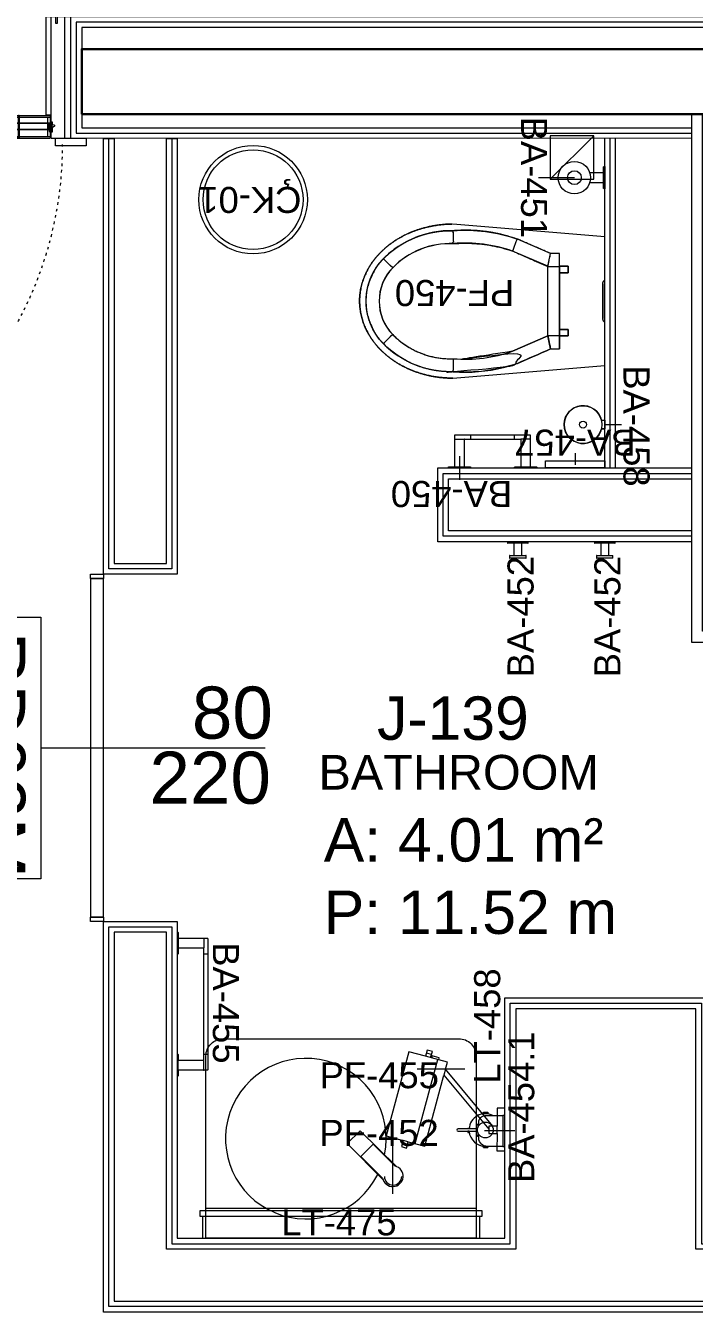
# Model space of a CAD drawing. Header units: centimetres. Extents: x 118932 to 154602, y -32682 to -23521.
# Drawn here: x 140636.8 to 140790.8, y -26528.4 to -26232.6 of the extents above; entities that cross this region are included whole.
import ezdxf

# ---------------------------------------------------------------- set-up
doc = ezdxf.new("R2010")
doc.units = ezdxf.units.CM
doc.header["$LTSCALE"] = 50
doc.header["$MEASUREMENT"] = 0
doc.linetypes.add('ACAD_ISO03W100', pattern=[30, 12, -18])
for name, color, linetype, lineweight, true_color in [('GEN_00_BL_Yazı', 7, 'Continuous', 0, 0x4f5250), ('GEN_00_BL_Ölçü Dış', 7, 'Continuous', 5, 0x766a5e), ('GEN_02_TF_Islak Hacim', 7, 'Continuous', 5, 0x007cb0), ('GEN_02_TF_Kapı', 7, 'Continuous', 9, 0x4a3526), ('GEN_02_TF_Mobilya', 7, 'Continuous', 5, 0x745e3d), ('GEN_05_ML_Ahşap', 7, 'Continuous', 9, 0x745e3d), ('GEN_05_ML_Alçıpan-RefEdit0', 7, 'Continuous', 18, 0x008b29), ('GEN_05_ML_Alçıpan_giydirme', 7, 'Continuous', 18, 0x7ebab5), ('GEN_06_GR_Cam', 7, 'Continuous', 9, 0x6093ac), ('GEN_06_GR_İnce', 7, 'Continuous', 13, 0xb0b0a9), ('KALACAK DUVARLAR', 7, 'Continuous', 30, 0x005387)]:
    doc.layers.add(name, color=color, linetype=linetype, lineweight=lineweight, true_color=true_color)
doc.styles.add('ARIAL', font='arial.ttf')
doc.styles.add('arial_1_18', font='arial.ttf', dxfattribs={"height": 0.2})
doc.styles.add('Arial_6', font='arial.ttf', dxfattribs={"height": 59.5325})

# ---------------------------------------------------------------- blocks, each defined once
blk = doc.blocks.new('KALACAK DUVALAR LEVEL 0 D BLOK')
at = {"layer": 'KALACAK DUVARLAR', "elevation": 0}
blk.add_lwpolyline([(483.05, 975.34), (483.05, 990.34), (755, 990.34), (755, 975.34)], close=True, dxfattribs=at)
blk = doc.blocks.new('Escobillero-pared_Tres-Max-tres_13463624 - BA-458 TOILET BRUSH HOLDER-14820998-TYPE J')
at = {"layer": 'GEN_00_BL_Yazı'}
blk.add_line((0, 50), (0, 88.6), dxfattribs=at)
at = {"layer": 'GEN_02_TF_Islak Hacim'}
for p, q in [((-10, 42.3), (-10, 50)), ((-10, 50), (10, 50)), ((10, 50), (-10, 50)), ((-10, 42.3), (-10, 50)), ((10, 50), (10, 42.3)), ((10, 42.3), (10, 50))]:
    blk.add_line(p, q, dxfattribs=at)
for radius in [43.5, 8]:
    blk.add_circle((0, 0), radius, dxfattribs=at)
blk.add_arc((0, 0), 43.5, 103.2903, 76.7097, dxfattribs=at)
at = {"layer": 'GEN_00_BL_Yazı', "insert": (143, 153.2), "char_height": 60, "width": 265.421, "attachment_point": 3, "style": 'Arial_6'}
blk.add_mtext('BA-458', dxfattribs=at)
blk = doc.blocks.new('sanitary bag dispenser - BA-457 BAG DISPENSER-14823600-TYPE J')
at = {"layer": 'GEN_00_BL_Yazı'}
blk.add_line((145, -37.4), (145, -10.5), dxfattribs=at)
at = {"layer": 'GEN_02_TF_Islak Hacim'}
blk.add_lwpolyline([(213, -3), (213, -19.4), (77, -19.4), (77, -3)], close=True, dxfattribs=at)
at = {"layer": 'GEN_00_BL_Yazı', "insert": (5.9, -31.4), "char_height": 60, "width": 265.421, "attachment_point": 1, "style": 'Arial_6'}
blk.add_mtext('BA-457', dxfattribs=at)
blk = doc.blocks.new('Toilet_wall_hung_6505 - PF-450 TOILET-12873441-TYPE GxL')
at = {"layer": 'GEN_02_TF_Islak Hacim'}
for p, q in [((-91.8, 508.9), (-95.2, 512.3)), ((91.4, 508.9), (94.8, 512.3)), ((-177.5, 355), (-148, 5.5)), ((-177.5, 355), (-148, 5.5)), ((148, 5.5), (177.5, 355)), ((148, 5.5), (177.5, 355)), ((-80.2, 136.2), (-115.5, 217.5)), ((-115.5, 217.5), (-80.2, 136.2)), ((-80.2, 136.2), (-115.5, 217.5)), ((79.8, 136.2), (115.2, 217.5)), ((109.8, 130), (143.1, 206.7)), ((109.8, 130), (143.1, 206.7)), ((-110.2, 130), (-110.2, 110)), ((-110.2, 130), (-110.2, 110)), ((-80.2, 136.2), (79.8, 136.2)), ((-80.2, 110), (-80.2, 136.2)), ((109.8, 110), (109.8, 130)), ((109.8, 110), (109.8, 130)), ((-110.2, 110), (109.8, 110)), ((-80.2, 110), (-110.2, 110)), ((-65.2, 90), (-80.2, 90)), ((80.2, 90), (65.2, 90)), ((-148, 5.5), (148, 5.5))]:
    blk.add_line(p, q, dxfattribs=at)
at = {"layer": 'GEN_02_TF_Islak Hacim', "flags": 128}
blk.add_lwpolyline([(-143.5, 206.7, -0.102893), (-162.7, 355, -0.208147), (-98, 515.2, -0.407287), (97.6, 515.2, -0.208147), (162.3, 355, -0.102893), (143.1, 206.7), (147.7, 220.6), (151.6, 234.8), (155, 249.1), (157.9, 263.5), (160.1, 278), (161.8, 292.6), (162.9, 307.2), (163.3, 321.9), (163.3, 336.6), (162.6, 351.3), (162.3, 355, 0.103003), (146.6, 441.8)], format="xyb", dxfattribs=at)
at = {"layer": 'GEN_02_TF_Islak Hacim'}
for points in [[(76.6, 493.8, 0.195174), (0, 525, 0.196091), (-77, 493.7, 0.210216), (-132.7, 354.3)], [(-95.2, 512.3), (-98, 515.2, 0.051366), (-126.3, 481)], [(80.2, 136.2), (115.5, 217.5, 0.103229), (132.7, 354.3, 0.210216), (77, 493.7, 0.198067), (0, 525, 0.198067), (-77, 493.7), (-82.4, 499.3), (-91.8, 508.9)], [(132.3, 354.3, 0.210348), (76.6, 493.8), (82, 499.3), (91.4, 508.9)], [(125.9, 481, 0.051366), (97.6, 515.2), (94.8, 512.3)]]:
    blk.add_lwpolyline(points, format="xyb", dxfattribs=at)
at = {"layer": 'GEN_02_TF_Islak Hacim', "flags": 128}
blk.add_lwpolyline([(-162.7, 355), (-163.5, 340.3), (-163.8, 325.6), (-163.4, 311), (-162.5, 296.3), (-161, 281.7), (-158.9, 267.1), (-156.2, 252.7), (-152.9, 238.4), (-149.1, 224.2), (-144.7, 210.2), (-143.5, 206.7), (-110.2, 130), (-110.2, 110)], dxfattribs=at)
at = {"layer": 'GEN_02_TF_Islak Hacim'}
for points in [[(-65.2, 110), (-65.2, 90), (-80.2, 90), (-80.2, 110), (-80.2, 90), (-65.2, 90)], [(80.2, 110), (80.2, 90), (65.2, 90), (65.2, 110), (65.2, 90), (80.2, 90)]]:
    blk.add_lwpolyline(points, close=True, dxfattribs=at)
for centre, radius, start, end in [((-0.2, 415), 140, 104.7131, 119.5056), ((-0.2, 415), 140, 60.4414, 75.181), ((-0.2, 415), 110, 45.7018, 134.2982), ((53.7, 360.8), 186.5, 134.5053, 181.9918), ((-54.1, 360.8), 186.5, 358.0082, 45.4947), ((203.5, 326.9), 337.3, 175.3479, 198.9228), ((-203.9, 326.9), 337.3, 341.0772, 4.6521)]:
    blk.add_arc(centre, radius, start, end, dxfattribs=at)
for points, weights, knots in [([(-177.5, 355), (-177.5, 433.7), (-145, 501.8), (-88.7, 541.2), (-32.5, 580.5), (32.5, 580.5), (88.8, 541.2), (145, 501.8), (177.5, 433.7), (177.5, 355), (177.5, 371.1), (174.5, 403.2), (161.3, 449.1), (139.9, 490.2), (111.6, 524.5), (77.7, 550.3), (39.8, 566.4), (13.3, 570), (0, 570), (-13.3, 570), (-39.8, 566.4), (-77.7, 550.3), (-111.6, 524.5), (-139.9, 490.2), (-161.3, 449.1), (-174.5, 403.2), (-177.5, 371.1), (-177.5, 355)], [1, 0.910683602523, 0.910683602523, 1, 0.910683602523, 0.910683602523, 1, 0.910683602523, 0.910683602523, 1, 1, 1, 1, 1, 1, 1, 1, 1, 1, 1, 1, 1, 1, 1, 1, 1, 1, 1], [0, 0, 0, 0, 1.047198, 1.047198, 1.047198, 2.094395, 2.094395, 2.094395, 3.141593, 3.141593, 3.141593, 3.28445, 3.427307, 3.570164, 3.713021, 3.855878, 3.998736, 4.141593, 4.141593, 4.141593, 4.28445, 4.427307, 4.570164, 4.713021, 4.855878, 4.998736, 5.141593, 5.141593, 5.141593, 5.141593]), ([(-115.5, 217.5), (-130.6, 261.6), (-136.4, 307.8), (-132.7, 354.3), (-136.4, 307.8), (-130.6, 261.6), (-115.5, 217.5), (-117.6, 216.7), (-121.8, 215.1), (-129.8, 212), (-137.3, 209.1), (-142.5, 207.1), (-143.5, 206.7), (-143.5, 206.7), (-160.1, 254.4), (-166.6, 304.6), (-162.7, 355), (-162.7, 356.5), (-162.7, 358), (-162.8, 359.6), (-162.7, 362.5), (-162.7, 365.3), (-162.6, 368.2), (-162.5, 371.1), (-162.3, 374), (-162.2, 376.9), (-161.9, 379.7), (-161.6, 382.6), (-161.4, 385.5), (-161, 388.4), (-160.6, 391.2), (-160.2, 394.1), (-159.7, 396.9), (-159.2, 399.8), (-158.7, 402.6), (-158.1, 405.4), (-157.5, 408.2), (-156.8, 411.1), (-156.1, 413.8), (-155.4, 416.6), (-154.7, 419.4), (-153.8, 422.2), (-153, 425), (-152.2, 427.7), (-151.2, 430.4), (-150.3, 433.2), (-149.3, 435.9), (-148.3, 438.6), (-147.2, 441.3), (-146.1, 444), (-145, 446.6), (-143.8, 449.2), (-142.7, 451.9), (-141.4, 454.5), (-140.1, 457.1), (-138.9, 459.7), (-137.5, 462.2), (-136.1, 464.7), (-134.7, 467.3), (-133.3, 469.8), (-131.8, 472.2), (-130.3, 474.7), (-128.8, 477.1), (-127.2, 479.6), (-125.6, 482), (-124, 484.4), (-122.3, 486.7), (-120.6, 489.1), (-118.9, 491.4), (-117.1, 493.6), (-115.4, 495.9), (-113.5, 498.2), (-111.7, 500.4), (-109.8, 502.6), (-107.9, 504.7), (-106, 506.9), (-104, 509), (-102, 511.1), (-100, 513.1), (-98, 515.2), (-97.5, 515.7), (-97, 516.1), (-96.5, 516.6), (-95.1, 517.9), (-93.7, 519.1), (-92.4, 520.4), (-90.9, 521.6), (-89.5, 522.8), (-88.1, 524), (-86.6, 525.1), (-85.1, 526.3), (-83.6, 527.4), (-82.1, 528.5), (-80.6, 529.6), (-79.1, 530.7), (-77.5, 531.7), (-76, 532.7), (-74.4, 533.7), (-72.8, 534.7), (-71.2, 535.6), (-69.6, 536.6), (-67.9, 537.5), (-66.3, 538.4), (-64.7, 539.3), (-63, 540.1), (-61.3, 540.9), (-59.6, 541.7), (-57.9, 542.5), (-56.2, 543.3), (-54.5, 544), (-52.8, 544.7), (-51.1, 545.4), (-49.3, 546.1), (-47.6, 546.7), (-45.8, 547.3), (-44, 548), (-42.3, 548.5), (-40.5, 549.1), (-38.7, 549.6), (-36.9, 550.1), (-35.1, 550.6), (-33.3, 551), (-31.5, 551.4), (-29.6, 551.8), (-27.8, 552.2), (-26, 552.6), (-24.1, 552.9), (-22.3, 553.2), (-20.5, 553.5), (-18.6, 553.8), (-16.8, 554), (-14.9, 554.2), (-13, 554.4), (-11.2, 554.6), (-9.3, 554.7), (-7.5, 554.8), (-5.6, 554.9), (-3.7, 554.9), (-1.9, 555), (0, 555), (0.5, 555), (1.1, 555), (1.6, 555), (3.5, 554.9), (5.4, 554.9), (7.2, 554.8), (9.1, 554.7), (11, 554.5), (12.8, 554.4), (14.7, 554.2), (16.5, 554), (18.4, 553.8), (20.2, 553.5), (22.1, 553.2), (23.9, 552.9), (25.8, 552.5), (27.6, 552.2), (29.4, 551.8), (31.2, 551.4), (33.1, 551), (34.9, 550.5), (36.7, 550), (38.5, 549.5), (40.3, 549), (42, 548.5), (43.8, 547.9), (45.6, 547.3), (47.3, 546.7), (49.1, 546), (50.8, 545.4), (52.6, 544.7), (54.3, 543.9), (56, 543.2), (57.7, 542.4), (59.4, 541.7), (61.1, 540.9), (62.8, 540), (64.4, 539.2), (66.1, 538.3), (67.7, 537.4), (69.3, 536.5), (71, 535.6), (72.5, 534.6), (74.1, 533.6), (75.7, 532.6), (77.3, 531.6), (78.8, 530.5), (80.4, 529.5), (81.9, 528.4), (83.4, 527.3), (84.9, 526.2), (86.3, 525), (87.8, 523.9), (89.3, 522.7), (90.7, 521.5), (92.1, 520.3), (93.5, 519), (94.9, 517.8), (96.2, 516.5), (97.6, 515.2), (98.7, 514.1), (99.7, 513), (100.8, 512), (102.8, 509.9), (104.8, 507.8), (106.7, 505.6), (108.6, 503.5), (110.5, 501.3), (112.4, 499.1), (114.2, 496.8), (116, 494.6), (117.8, 492.3), (119.5, 490), (121.2, 487.7), (122.9, 485.4), (124.5, 483), (126.1, 480.6), (127.8, 478.2), (129.3, 475.7), (130.8, 473.3), (132.3, 470.8), (133.7, 468.3), (135.1, 465.8), (136.6, 463.3), (137.9, 460.7), (139.2, 458.1), (140.5, 455.6), (141.7, 452.9), (142.9, 450.3), (144.1, 447.7), (145.3, 445), (146.4, 442.4), (147.5, 439.7), (148.5, 437), (149.5, 434.3), (150.5, 431.6), (151.4, 428.8), (152.2, 426.1), (153.1, 423.4), (153.9, 420.6), (154.7, 417.8), (155.5, 415), (156.1, 412.2), (156.8, 409.4), (157.5, 406.6), (158, 403.8), (158.6, 400.9), (159.1, 398.1), (159.6, 395.2), (160, 392.4), (160.5, 389.5), (160.8, 386.7), (161.1, 383.8), (161.4, 380.9), (161.7, 378.1), (161.9, 375.2), (162.1, 372.3), (162.2, 369.4), (162.3, 366.5), (162.4, 363.7), (162.3, 360.8), (162.3, 357.9), (162.3, 355)], [1, 0.985941487209, 0.985941487209, 1, 0.985941483871, 0.985941483871, 1, 1, 1, 1, 1, 1, 1, 1, 0.986032014241, 0.986032014241, 1, 1, 1, 1, 1, 1, 1, 1, 1, 1, 1, 1, 1, 1, 1, 1, 1, 1, 1, 1, 1, 1, 1, 1, 1, 1, 1, 1, 1, 1, 1, 1, 1, 1, 1, 1, 1, 1, 1, 1, 1, 1, 1, 1, 1, 1, 1, 1, 1, 1, 1, 1, 1, 1, 1, 1, 1, 1, 1, 1, 1, 1, 1, 1, 1, 1, 1, 1, 1, 1, 1, 1, 1, 1, 1, 1, 1, 1, 1, 1, 1, 1, 1, 1, 1, 1, 1, 1, 1, 1, 1, 1, 1, 1, 1, 1, 1, 1, 1, 1, 1, 1, 1, 1, 1, 1, 1, 1, 1, 1, 1, 1, 1, 1, 1, 1, 1, 1, 1, 1, 1, 1, 1, 1, 1, 1, 1, 1, 1, 1, 1, 1, 1, 1, 1, 1, 1, 1, 1, 1, 1, 1, 1, 1, 1, 1, 1, 1, 1, 1, 1, 1, 1, 1, 1, 1, 1, 1, 1, 1, 1, 1, 1, 1, 1, 1, 1, 1, 1, 1, 1, 1, 1, 1, 1, 1, 1, 1, 1, 1, 1, 1, 1, 1, 1, 1, 1, 1, 1, 1, 1, 1, 1, 1, 1, 1, 1, 1, 1, 1, 1, 1, 1, 1, 1, 1, 1, 1, 1, 1, 1, 1, 1, 1, 1, 1, 1, 1, 1, 1, 1, 1, 1, 1, 1, 1, 1, 1, 1, 1, 1, 1, 1, 1, 1, 1, 1, 1, 1, 1, 1, 1, 1, 1, 1, 1, 1], [0, 0, 0, 0, 0.411459, 0.411459, 0.411459, 0.822918, 0.822918, 0.822918, 0.965775, 1.108632, 1.394346, 1.608632, 1.822918, 1.822918, 1.822918, 2.233045, 2.233045, 2.233045, 3.233045, 3.233045, 3.233045, 4.233045, 4.233045, 4.233045, 5.233045, 5.233045, 5.233045, 6.233045, 6.233045, 6.233045, 7.233045, 7.233045, 7.233045, 8.233045, 8.233045, 8.233045, 9.233045, 9.233045, 9.233045, 10.233045, 10.233045, 10.233045, 11.233045, 11.233045, 11.233045, 12.233045, 12.233045, 12.233045, 13.233045, 13.233045, 13.233045, 14.233045, 14.233045, 14.233045, 15.233045, 15.233045, 15.233045, 16.233045, 16.233045, 16.233045, 17.233045, 17.233045, 17.233045, 18.233045, 18.233045, 18.233045, 19.233045, 19.233045, 19.233045, 20.233045, 20.233045, 20.233045, 21.233045, 21.233045, 21.233045, 22.233045, 22.233045, 22.233045, 23.233045, 23.233045, 23.233045, 24.233045, 24.233045, 24.233045, 25.233045, 25.233045, 25.233045, 26.233045, 26.233045, 26.233045, 27.233045, 27.233045, 27.233045, 28.233045, 28.233045, 28.233045, 29.233045, 29.233045, 29.233045, 30.233045, 30.233045, 30.233045, 31.233045, 31.233045, 31.233045, 32.233045, 32.233045, 32.233045, 33.233045, 33.233045, 33.233045, 34.233045, 34.233045, 34.233045, 35.233045, 35.233045, 35.233045, 36.233045, 36.233045, 36.233045, 37.233045, 37.233045, 37.233045, 38.233045, 38.233045, 38.233045, 39.233045, 39.233045, 39.233045, 40.233045, 40.233045, 40.233045, 41.233045, 41.233045, 41.233045, 42.233045, 42.233045, 42.233045, 43.233045, 43.233045, 43.233045, 44.233045, 44.233045, 44.233045, 45.233045, 45.233045, 45.233045, 46.233045, 46.233045, 46.233045, 47.233045, 47.233045, 47.233045, 48.233045, 48.233045, 48.233045, 49.233045, 49.233045, 49.233045, 50.233045, 50.233045, 50.233045, 51.233045, 51.233045, 51.233045, 52.233045, 52.233045, 52.233045, 53.233045, 53.233045, 53.233045, 54.233045, 54.233045, 54.233045, 55.233045, 55.233045, 55.233045, 56.233045, 56.233045, 56.233045, 57.233045, 57.233045, 57.233045, 58.233045, 58.233045, 58.233045, 59.233045, 59.233045, 59.233045, 60.233045, 60.233045, 60.233045, 61.233045, 61.233045, 61.233045, 62.233045, 62.233045, 62.233045, 63.233045, 63.233045, 63.233045, 64.233045, 64.233045, 64.233045, 65.233045, 65.233045, 65.233045, 66.233045, 66.233045, 66.233045, 67.233045, 67.233045, 67.233045, 68.233045, 68.233045, 68.233045, 69.233045, 69.233045, 69.233045, 70.233045, 70.233045, 70.233045, 71.233045, 71.233045, 71.233045, 72.233045, 72.233045, 72.233045, 73.233045, 73.233045, 73.233045, 74.233045, 74.233045, 74.233045, 75.233045, 75.233045, 75.233045, 76.233045, 76.233045, 76.233045, 77.233045, 77.233045, 77.233045, 78.233045, 78.233045, 78.233045, 79.233045, 79.233045, 79.233045, 80.233045, 80.233045, 80.233045, 81.233045, 81.233045, 81.233045, 82.233045, 82.233045, 82.233045, 83.233045, 83.233045, 83.233045, 84.233045, 84.233045, 84.233045, 84.233045]), ([(-77, 493.8), (-114.8, 456.6), (-134.5, 407.3), (-132.7, 354.3), (-136, 354.4), (-142.7, 354.5), (-152.7, 354.8), (-160.6, 354.9), (-162.7, 355), (-162.7, 355), (-163.1, 369.8), (-162, 384.6), (-159.3, 399.2)], [1, 0.943504881062, 0.943504881062, 1, 1, 1, 1, 1, 1, 1, 0.996491355806, 0.996491355806, 1], [0, 0, 0, 0, 0.8293, 0.8293, 0.8293, 1.043586, 1.257872, 1.543586, 1.8293, 1.8293, 1.8293, 2.034582, 2.034582, 2.034582, 2.034582]), ([(162.3, 355), (166.2, 304.6), (159.7, 254.4), (143.1, 206.7), (132, 181.1), (120.9, 155.6), (109.8, 130), (109.8, 123.3), (109.8, 116.7), (109.8, 110), (99.8, 110), (89.8, 110), (79.8, 110), (79.8, 118.7), (79.8, 127.5), (79.8, 136.2), (91.6, 163.3), (103.4, 190.4), (115.2, 217.5), (130.3, 261.6), (136, 307.8), (132.3, 354.3), (135.6, 354.3), (142.3, 354.5), (152.3, 354.8), (160.2, 354.9), (162.3, 355), (162.3, 355)], [1, 0.986032014241, 0.986032014241, 1, 1, 1, 1, 1, 1, 1, 1, 1, 1, 1, 1, 1, 1, 1, 1, 0.985941483871, 0.985941483871, 1, 1, 1, 1, 1, 1, 1], [0, 0, 0, 0, 0.410127, 0.410127, 0.410127, 1.410127, 1.410127, 1.410127, 2.410127, 2.410127, 2.410127, 3.410127, 3.410127, 3.410127, 4.410127, 4.410127, 4.410127, 5.410127, 5.410127, 5.410127, 5.821586, 5.821586, 5.821586, 6.035872, 6.250158, 6.535872, 6.821586, 6.821586, 6.821586, 6.821586])]:
    blk.add_rational_spline(points, weights, degree=3, knots=knots, dxfattribs=at)
for points, knots in [([(115.2, 217.5), (118.3, 216.3), (124.6, 213.9), (133.9, 210.3), (141.2, 207.4), (143.1, 206.7), (143.1, 206.7)], [-1, -1, -1, -1, -0.785714, -0.571429, -0.285714, 0, 0, 0, 0]), ([(-80.2, 136.2), (-82.8, 135.7), (-88, 134.6), (-95.4, 133.1), (-101.7, 131.8), (-108.1, 130.4), (-110.2, 130), (-110.2, 130), (-121.3, 155.6), (-132.4, 181.1), (-143.5, 206.7), (-132.4, 181.1), (-121.3, 155.6), (-110.2, 130), (-100.2, 132.1), (-90.2, 134.2), (-80.2, 136.2), (-26.9, 136.2), (26.5, 136.2), (79.8, 136.2), (79.8, 127.5), (79.8, 118.7), (79.8, 110), (26.5, 110), (-26.9, 110), (-80.2, 110), (-80.2, 118.7), (-80.2, 127.5), (-80.2, 136.2), (-26.9, 136.2), (26.5, 136.2), (79.8, 136.2), (89.8, 134.2), (99.9, 132.2), (109.9, 130.2)], [0, 0, 0, 0, 0.166667, 0.333333, 0.5, 0.666667, 1, 1, 1, 2, 2, 2, 3, 3, 3, 4, 4, 4, 5, 5, 5, 6, 6, 6, 7, 7, 7, 8, 8, 8, 9, 9, 9, 10, 10, 10, 10]), ([(79.8, 136.2), (82.4, 135.7), (87.7, 134.6), (95, 133.1), (101.3, 131.8), (107.7, 130.4), (109.8, 130), (109.8, 130)], [0, 0, 0, 0, 0.166667, 0.333333, 0.5, 0.666667, 1, 1, 1, 1]), ([(-48.3, 5.5), (-48.2, 5.7), (-47.9, 6.1), (-47.5, 6.6), (-46.9, 7.2), (-46.1, 8), (-45.2, 8.6), (-44.4, 9), (-43.6, 9.3), (-42.2, 9.8), (-40.9, 10), (-40, 10), (-13.3, 10), (13.3, 10), (40, 10), (13.3, 10), (-13.3, 10), (-40, 10), (-13.3, 10), (13.3, 10), (40, 10), (40.9, 10), (42.2, 9.8), (43.8, 9.3), (44.8, 8.8), (45.6, 8.3), (46.3, 7.8), (46.9, 7.2), (47.5, 6.6), (47.9, 6.1), (48.2, 5.7), (48.3, 5.5)], [0, 0, 0, 0, 0.043096, 0.084763, 0.12643, 0.209763, 0.293096, 0.334763, 0.37643, 0.459763, 0.62643, 0.62643, 0.62643, 1.62643, 1.62643, 1.62643, 2.62643, 2.62643, 2.62643, 3.62643, 3.62643, 3.62643, 3.793096, 3.87643, 3.959763, 4.00143, 4.043096, 4.12643, 4.168096, 4.209763, 4.25286, 4.25286, 4.25286, 4.25286])]:
    blk.add_open_spline(points, degree=3, knots=knots, dxfattribs=at)
at = {"layer": 'GEN_00_BL_Yazı', "insert": (49.5, 214), "char_height": 60, "width": 260.709, "attachment_point": 7, "rotation": 90, "style": 'Arial_6'}
blk.add_mtext('PF-450', dxfattribs=at)
blk = doc.blocks.new('Accessory-Tissue_Holder-KOHLER-Composed-K-73147 - BA-450 TOILET PAPER HOLDER-14820997-TYPE GxL')
at = {"layer": 'GEN_00_BL_Yazı'}
blk.add_line((-51986.7, -5251.1), (-51986.7, -5197.1), dxfattribs=at)
at = {"layer": 'GEN_02_TF_Islak Hacim', "lineweight": 13}
for p, q in [((-52113.8, -5290.7), (-52113.8, -5299.6)), ((-52012.2, -5299.6), (-52012.2, -5290.7))]:
    blk.add_line(p, q, dxfattribs=at)
for points in [[(-52113.8, -5224.2), (-52113.8, -5225.9, -0.414214), (-52114.6, -5226.7), (-52128.5, -5226.7), (-52149.8, -5226.7), (-52163.8, -5226.7, -0.414214), (-52164.6, -5225.9), (-52164.6, -5224.2), (-52113.8, -5224.2)], [(-51961.4, -5224.2), (-51961.4, -5225.9, -0.414214), (-51962.2, -5226.7), (-51976.1, -5226.7), (-51997.4, -5226.7), (-52011.4, -5226.7, -0.414214), (-52012.2, -5225.9), (-52012.2, -5224.2), (-51961.4, -5224.2)], [(-51976.2, -5290.7, 0.414214), (-51975.3, -5289.9), (-51975.3, -5227.5, 0.414214), (-51976.1, -5226.7), (-51997.4, -5226.7, 0.414214), (-51998.2, -5227.5), (-51998.2, -5289.9, 0.414214), (-51997.4, -5290.7)], [(-52149.8, -5290.7, 0.414214), (-52150.6, -5291.5), (-52150.6, -5298.8, 0.414214), (-52149.8, -5299.6), (-51976.2, -5299.6, 0.414214), (-51975.3, -5298.8), (-51975.3, -5291.5, 0.414214), (-51976.2, -5290.7), (-51997.4, -5290.7), (-52128.6, -5290.7)]]:
    blk.add_lwpolyline(points, format="xyb", dxfattribs=at)
blk.add_lwpolyline([(-52149.8, -5226.7, 0.414214), (-52150.6, -5227.5), (-52150.6, -5289.9, 0.414214), (-52149.8, -5290.7), (-52128.6, -5290.7, 0.414214), (-52127.7, -5289.9), (-52127.7, -5227.5, 0.414214), (-52128.5, -5226.7), (-52149.8, -5226.7)], format="xyb", close=True, dxfattribs=at)
at = {"layer": 'GEN_00_BL_Yazı', "insert": (-52108.1, -5134.2), "char_height": 60, "width": 265.421, "attachment_point": 1, "style": 'Arial_6'}
blk.add_mtext('BA-450', dxfattribs=at)
blk = doc.blocks.new('Accessory-Tissue_Holder-KOHLER-Composed-K-73148 - BA-451 SPARE TP-14820996-TYPE GxL')
at = {"layer": 'GEN_00_BL_Yazı'}
blk.add_line((-52678, -5376.6), (-52678.1, -5294), dxfattribs=at)
at = {"layer": 'GEN_02_TF_Islak Hacim'}
blk.add_lwpolyline([(-52653.4, -5226.7), (-52667.2, -5226.7), (-52688.8, -5226.7), (-52702.6, -5226.7, -0.414214), (-52703.4, -5225.8), (-52703.4, -5224.2), (-52652.6, -5224.2), (-52652.6, -5225.8, -0.414214)], format="xyb", close=True, dxfattribs=at)
for points in [[(-52688.8, -5226.7, 0.414214), (-52689.4, -5227.3), (-52689.4, -5258.6)], [(-52666.5, -5258.6), (-52666.5, -5227.3, 0.414214), (-52667.2, -5226.7)]]:
    blk.add_lwpolyline(points, format="xyb", dxfattribs=at)
for radius in [37.3, 15.9]:
    blk.add_circle((-52678, -5294.1), radius, dxfattribs=at)
at = {"layer": 'GEN_00_BL_Yazı', "insert": (-52538.9, -5356.8), "char_height": 60, "width": 265.421, "attachment_point": 3, "style": 'Arial_6'}
blk.add_mtext('BA-451', dxfattribs=at)
blk = doc.blocks.new('Soap Dispenser - Trio - BA-454 SOAP DISPENSER -single-14380691-TYPE J')
at = {"layer": 'GEN_00_BL_Yazı'}
blk.add_line((1.1, -47.1), (1.1, 22.9), dxfattribs=at)
at = {"layer": 'GEN_02_TF_Islak Hacim', "flags": 128}
for points in [[(37.9, -5), (37.9, 0), (-33.1, 0), (-33.1, -5)], [(-38.5, -39.5), (-38.5, -49.5), (-40.9, -49.5), (-40.9, -39.5)], [(40.5, -49.5), (40.5, -39.5), (37.9, -39.5), (37.9, -49.5)], [(40.3, -39.5), (40.3, -49.5), (38.6, -49.5), (38.6, -39.5)], [(-4.4, -84.9), (-4.4, -83), (-3, -83), (-3, -84.9)], [(5.6, -84.9), (5.6, -83), (3, -83), (3, -84.9)]]:
    blk.add_lwpolyline(points, close=True, dxfattribs=at)
for points in [[(-9.8, -60.2), (-17.9, -60.2, -0.414214), (-33.1, -45), (-33.1, -5)], [(37.9, -5), (37.9, -40.2, -0.39688), (19.1, -60.2), (9.9, -60.2)], [(-3, -62.6), (-3, -102.6), (-3, -102.8), (-3, -103), (-3, -103.2), (-3, -103.4), (-3, -103.6), (-3, -103.8), (-3, -104), (-3, -104.2), (-3, -104.4), (-3, -104.5), (-3, -104.7), (-3, -104.9), (-3, -105.1), (-3, -105.2), (-3, -105.4), (-3, -105.6), (-3, -105.7), (-3, -105.9), (-3, -106), (-3, -106.2), (-3, -106.3), (-3, -106.4), (-3, -106.6), (-3, -106.7), (-3, -106.8), (-3, -106.9), (-3, -107), (-3, -107.1), (-3, -107.2), (-3, -107.6, 1), (3, -107.6), (3, -107.6), (3, -107.6), (3, -107.6), (3, -107.5), (3, -107.5), (3, -107.4), (3, -107.4), (3, -107.3), (3, -107.3), (3, -107.2), (3, -107.1), (3, -107), (3, -106.9), (3, -106.8), (3, -106.7), (3, -106.6), (3, -106.5), (3, -106.4), (3, -106.2), (3, -106.1), (3, -105.9), (3, -105.8), (3, -105.6), (3, -105.5), (3, -105.3), (3, -105.1), (3, -104.9), (3, -104.8), (3, -104.6), (3, -104.4), (3, -104.2), (3, -104), (3, -103.8), (3, -103.6), (3, -103.4), (3, -103.2), (3, -103), (3, -102.8), (3, -102.6), (3, -102.6), (3, -62.6)]]:
    blk.add_lwpolyline(points, format="xyb", dxfattribs=at)
for points in [[(-37.2, -49.5), (-40.9, -49.5), (-40.9, -39.5), (-37.1, -39.5)], [(-3, -82.3), (-3, -85), (-4.4, -85), (-4.4, -82.2)], [(3, -82.3), (3, -85), (5.6, -85), (5.6, -82)]]:
    blk.add_lwpolyline(points, dxfattribs=at)
at = {"layer": 'GEN_02_TF_Islak Hacim'}
blk.add_circle((0, -45), 18.2, dxfattribs=at)
for radius, start, end in [(37.5, 152.0898, 265.4435), (37.5, 274.5565, 1.1736), (22, 224.0164, 262.212), (22, 277.788, 316.0936)]:
    blk.add_arc((0, -45), radius, start, end, dxfattribs=at)
at = {"layer": 'GEN_00_BL_Yazı', "insert": (122.2, 7.7), "char_height": 60, "width": 331.384, "attachment_point": 1, "rotation": 180, "style": 'Arial_6'}
blk.add_mtext('BA-454.1', dxfattribs=at)
blk = doc.blocks.new('Electric_Mirror-radiance - LT-475 ELETRIC MIRROR SINGLE-16191852-TYPE J')
at = {"layer": 'GEN_02_TF_Mobilya', "lineweight": 13}
for p, q in [((325, 63.5), (-325, 63.5)), ((-325, 63.5), (-325, 50.8)), ((-312.3, 69.8), (312.3, 69.8)), ((-312.3, 69.8), (-312.3, 63.5)), ((312.3, 63.5), (312.3, 69.8)), ((325, 50.8), (325, 63.5)), ((-325, 50.8), (325, 50.8)), ((-318.7, 50.8), (-318.7, 0)), ((318.7, 50.8), (318.7, 0)), ((-318.7, 0), (318.7, 0))]:
    blk.add_line(p, q, dxfattribs=at)
at = {"layer": 'GEN_00_BL_Yazı', "insert": (127.8, 5.9, 0), "char_height": 60, "width": 265.421, "attachment_point": 9, "style": 'Arial_6'}
blk.add_mtext('LT-475', dxfattribs=at)
blk = doc.blocks.new('makeup mirror 16__hcr07922_rfa - LT-458 SHAVING MIRROR-14453733-TYPE J')
at = {"layer": 'GEN_00_BL_Yazı'}
blk.add_line((48117.6, 10856), (48007.7, 10856), dxfattribs=at)
at = {"layer": 'GEN_02_TF_Islak Hacim'}
for p, q in [((47933.7, 11045.1), (47915.6, 11045.1)), ((47915.6, 11045.1), (47915.6, 10946.6)), ((47933.6, 11005.1), (47933.7, 11045.1)), ((48099.6, 11034.3), (48055.8, 10870.9)), ((48138.4, 11023.9), (48099.6, 11034.3)), ((48142.1, 11038.5), (48138.4, 11023.9)), ((48153.7, 11035.3), (48142.1, 11038.5)), ((48150, 11020.8), (48153.7, 11035.3)), ((47952.7, 11005.1), (47933.6, 11005.1)), ((47933.6, 11005.1), (47933.6, 10988)), ((47952.7, 10995), (47952.7, 11005.1)), ((48122.1, 11028.3), (48070.2, 10834.5)), ((48137, 10816.6), (48188.9, 11010.4)), ((48138.4, 11023.9), (48150, 11020.8)), ((48140.3, 11031.2), (48151.9, 11028.1)), ((48188.9, 11010.4), (48150, 11020.8)), ((47933.6, 10946.6), (47933.6, 10988)), ((47933.6, 10988), (47942.9, 10988)), ((47942.9, 10988), (48052, 10856.8)), ((47942.9, 10988), (47952.6, 10988)), ((47952.6, 10988), (47952.7, 10995)), ((48055.8, 10870.9), (47952.7, 10995)), ((47915.6, 10946.6), (47933.6, 10946.6)), ((48052, 10856.8), (48047.7, 10840.4)), ((48052, 10856.8), (48055.8, 10870.9)), ((48047.7, 10840.4), (48067.8, 10835.2)), ((48067.8, 10835.2), (48066.6, 10830.7)), ((48066.6, 10830.7), (48083.1, 10826.3)), ((48067.8, 10835.2), (48098.1, 10827.1)), ((48086.5, 10830.2), (48082.5, 10815.9)), ((48083.1, 10826.3), (48084.3, 10830.7)), ((48084.3, 10830.7), (48086.5, 10830.2)), ((48094.1, 10812.8), (48098.1, 10827.1)), ((48098.1, 10827.1), (48137, 10816.6)), ((48082.5, 10815.9), (48094.1, 10812.8)), ((48084.6, 10823.1), (48096.2, 10820))]:
    blk.add_line(p, q, dxfattribs=at)
at = {"layer": 'GEN_00_BL_Yazı', "insert": (47986.3, 10890.1), "char_height": 60, "width": 251.286, "attachment_point": 1, "rotation": 270, "style": 'Arial_6'}
blk.add_mtext('LT-458', dxfattribs=at)
blk = doc.blocks.new('pf 455 right')
at = {"layer": 'GEN_02_TF_Islak Hacim', "color": 6}
for p, q in [((-42.67, -10.23), (-42.66, -20.59)), ((-42.67, -14.31), (-42.67, -24.66))]:
    blk.add_line(p, q, dxfattribs=at)
blk.add_lwpolyline([(0.35, 0), (0.35, -42, -0.414214), (-3.65, -46), (-57.85, -46, -0.414214), (-61.85, -42), (-61.85, 0)], format="xyb", close=True, dxfattribs=at)
for points in [[(-40.76, -19.24, 15.407853), (-39.2, -14.72)], [(-40.74, -14.27, 1), (-44.74, -14.27, 1)]]:
    blk.add_lwpolyline(points, format="xyb", dxfattribs=at)
for points in [[(-40.45, -13.46), (-32.17, -21.82), (-35.12, -24.77), (-43.53, -16.53)], [(-40.33, -13.87), (-35.32, -18.88), (-38.15, -21.7), (-43.22, -16.63)]]:
    blk.add_lwpolyline(points, dxfattribs=at)
blk.add_arc((-42.67, -14.31), 2.38, 10.5974, 256.7961, dxfattribs=at)
at = {"layer": 'GEN_00_BL_Yazı', "char_height": 6, "width": 26.0709, "attachment_point": 1, "rotation": 180.0073, "style": 'Arial_6'}
for s, insert in [('PF-452', (-25.77, -27.29)), ('PF-455', (-25.8, -40.58))]:
    blk.add_mtext(s, dxfattribs=dict(at, insert=insert))
blk = doc.blocks.new('Robe_Hook - BA-452 ROBE HOOK-13695885-TYPE GxL')
at = {"layer": 'GEN_02_TF_Islak Hacim', "lineweight": 13}
for p, q in [((-23.8, 0), (-23.8, -3.2)), ((-23.8, 0), (23.8, 0)), ((-23, 0), (-23.8, 0)), ((-23.8, -3.2), (-23, -3.2)), ((23.8, -3.2), (-23.8, -3.2)), ((-9.2, -3.2), (-9.2, -31.9)), ((9.2, -31.9), (9.2, -3.2)), ((23.8, 0), (23, 0)), ((23, -3.2), (23.8, -3.2)), ((23.8, -3.2), (23.8, 0)), ((-19.1, -31.9), (-19.1, -38.1)), ((-19.1, -31.9), (19, -31.9)), ((-18.4, -31.9), (-19.1, -31.9)), ((-19.1, -38.1), (-18.4, -38.1)), ((19, -38.1), (-19.1, -38.1)), ((19, -31.9), (18.4, -31.9)), ((18.4, -38.1), (19, -38.1)), ((19, -38.1), (19, -31.9))]:
    blk.add_line(p, q, dxfattribs=at)
at = {"layer": 'GEN_00_BL_Yazı', "insert": (-23.9, -312.3), "char_height": 60, "width": 132.711, "attachment_point": 1, "rotation": 90, "style": 'Arial_6'}
blk.add_mtext('BA-452', dxfattribs=at)
blk = doc.blocks.new('BA 455 towel bar')
at = {"layer": 'GEN_02_TF_Islak Hacim', "lineweight": 13}
for p, q in [((-6828.6, -32310.9), (-6828.6, -32309.7)), ((-6777.8, -32309.7), (-6828.6, -32309.7)), ((-6813.8, -32311.7), (-6827.8, -32311.7)), ((-6814.6, -32370.2), (-6814.6, -32312.5)), ((-6813.8, -32311.7), (-6792.5, -32311.7)), ((-6778.6, -32311.7), (-6792.5, -32311.7)), ((-6791.7, -32312.5), (-6791.7, -32370.2)), ((-6777.8, -32309.7), (-6777.8, -32310.9)), ((-6547.5, -32310.9), (-6547.5, -32309.7)), ((-6496.7, -32309.7), (-6547.5, -32309.7)), ((-6532.7, -32311.7), (-6546.7, -32311.7)), ((-6533.5, -32370.2), (-6533.5, -32312.5)), ((-6511.4, -32311.7), (-6532.7, -32311.7)), ((-6497.5, -32311.7), (-6511.4, -32311.7)), ((-6510.6, -32312.5), (-6510.6, -32370.2)), ((-6496.7, -32309.7), (-6496.7, -32310.9)), ((-6814.6, -32379.1), (-6814.6, -32371.8)), ((-6813.8, -32371), (-6792.6, -32371)), ((-6511.5, -32379.9), (-6813.8, -32379.9)), ((-6792.6, -32371), (-6532.7, -32371)), ((-6777.8, -32371), (-6777.8, -32379.9)), ((-6547.5, -32379.9), (-6547.5, -32371)), ((-6511.5, -32371), (-6532.7, -32371)), ((-6510.6, -32371.8), (-6510.6, -32379.1))]:
    blk.add_line(p, q, dxfattribs=at)
for centre, radius, start, end in [((-6827.8, -32310.9), 0.797, 180, 270), ((-6813.8, -32312.5), 0.804, 90, 180), ((-6792.5, -32312.5), 0.804, 0, 90), ((-6778.6, -32310.9), 0.797, 270, 0), ((-6546.7, -32310.9), 0.797, 180, 270), ((-6532.7, -32312.5), 0.804, 90, 180), ((-6511.4, -32312.5), 0.804, 0, 90), ((-6497.5, -32310.9), 0.797, 270, 0), ((-6813.8, -32370.2), 0.814, 180, 270), ((-6813.8, -32371.8), 0.814, 90, 180), ((-6813.8, -32379.1), 0.82, 180, 270), ((-6792.6, -32370.2), 0.814, 270, 0), ((-6532.7, -32370.2), 0.814, 180, 270), ((-6511.5, -32370.2), 0.814, 270, 0), ((-6511.5, -32371.8), 0.814, 0, 90), ((-6511.5, -32379.1), 0.82, 270, 0)]:
    blk.add_arc(centre, radius, start, end, dxfattribs=at)
at = {"layer": 'GEN_00_BL_Yazı', "insert": (-6519.9, -32451.8), "char_height": 60, "width": 269.421, "attachment_point": 1, "rotation": 180, "style": 'Arial_6'}
blk.add_mtext('BA-455', dxfattribs=at)
blk = doc.blocks.new('BANYO ÇÖP KUTUSU')
at = {"layer": 'GEN_02_TF_Islak Hacim'}
for radius in [12.5, 11.5]:
    blk.add_circle((0, 0), radius, dxfattribs=at)
at = {"layer": 'GEN_00_BL_Yazı', "insert": (-11.15, 3.06), "char_height": 6, "width": 25.1286, "attachment_point": 1, "style": 'Arial_6'}
blk.add_mtext('ÇK-01', dxfattribs=at)
blk = doc.blocks.new('LEVEL 0 ISLAK HACİM')
for name, p, xscale, yscale, zscale, rotation in [('Accessory-Tissue_Holder-KOHLER-Composed-K-73148 - BA-451 SPARE TP-14820996-TYPE GxL', (936.48, -5129.04, 0), 0.1000000000000036, 0.1000000000000036, 0.1000000000000036, 270), ('Toilet_wall_hung_6505 - PF-450 TOILET-12873441-TYPE GxL', (414.61, 110.31, 0), 0.1000000000000018, 0.1000000000000018, 0.1000000000000018, 90), ('Escobillero-pared_Tres-Max-tres_13463624 - BA-458 TOILET BRUSH HOLDER-14820998-TYPE J', (409.06, 81.86, 0), 0.1000000000000036, 0.1000000000000036, 0.1000000000000036, 270), ('sanitary bag dispenser - BA-457 BAG DISPENSER-14823600-TYPE J', (421.76, 71.56, 0), 0.1, 0.1, 0.1, 180), ('Accessory-Tissue_Holder-KOHLER-Composed-K-73147 - BA-450 TOILET PAPER HOLDER-14820997-TYPE GxL', (-4818.06, -450.55, 0), 0.1, 0.1, 0.1, 180), ('BA 455 towel bar', (-2915.36, 614.57, 0), 0.1000000000000018, 0.1000000000000018, 0.1000000000000018, 90), ('makeup mirror 16__hcr07922_rfa - LT-458 SHAVING MIRROR-14453733-TYPE J', (5182.62, 1019.01, 0), 0.1, 0.1, 0.1, 180), ('Soap Dispenser - Trio - BA-454 SOAP DISPENSER -single-14380691-TYPE J', (391.06, -80.69, 0), 0.1000000000000037, 0.1000000000000037, 0.1000000000000037, 270)]:
    blk.add_blockref(name, p, dxfattribs=dict(xscale=xscale, yscale=yscale, zscale=zscale, rotation=rotation))
at = {"rotation": 180}
for name, p in [('BANYO ÇÖP KUTUSU', (333.08, 133.69, 0)), ('pf 455 right', (322.59, -105.64, 0))]:
    blk.add_blockref(name, p, dxfattribs=at)
at = {"xscale": 0.1, "yscale": 0.1, "zscale": 0.1}
for name, p in [('Robe_Hook - BA-452 ROBE HOOK-13695885-TYPE GxL', (394.06, 54.86, 0)), ('Robe_Hook - BA-452 ROBE HOOK-13695885-TYPE GxL', (414.06, 54.86, 0)), ('Electric_Mirror-radiance - LT-475 ELETRIC MIRROR SINGLE-16191852-TYPE J', (353.34, -105.64, 0))]:
    blk.add_blockref(name, p, dxfattribs=at)
blk = doc.blocks.new('10X10 YER SÜZGECI')
at = {"layer": 'GEN_02_TF_Islak Hacim'}
blk.add_line((79379.38, -32867.31), (79369.38, -32877.31), dxfattribs=at)
blk.add_lwpolyline([(79369.38, -32877.31), (79379.38, -32877.31), (79379.38, -32867.31), (79369.38, -32867.31)], close=True, dxfattribs=at)
blk = doc.blocks.new('level 0 süzgeçler')
blk.add_blockref('10X10 YER SÜZGECI', (-79887.99, 36769.46, 0))
blk = doc.blocks.new('*U758')
at = {"layer": 'GEN_02_TF_Kapı'}
for p, q in [((-85.5, 0), (-90, 0)), ((-85.5, 0), (-85.5, -28)), ((-4.8, 0), (-85.2, 0)), ((-85.2, -5.2), (-85.2, 0)), ((-78.07, 0), (-78.07, -5.2, 0)), ((-77.07, 0), (-77.07, -5.2, 0)), ((-45.7, 0), (-45.7, -5.2, 0)), ((-44.31, 0), (-44.31, -5.2, 0)), ((-5.1, 0.14), (-5.1, -3)), ((-4.8, 0.01), (-4.8, -3)), ((-4.8, -5.2), (-4.8, 0)), ((-4.5, 0.01), (-4.5, -3)), ((-4.5, 0), (-4.5, -28)), ((-4.5, 0), (0, 0)), ((-4.2, 0.14), (-4.2, -3)), ((-86.2, -2.73), (-85.2, -2.06)), ((-86.2, -2.99), (-86.2, -2.73)), ((-85.8, -1.47), (-85.8, -2.46)), ((-85.7, -1.47), (-85.8, -1.47)), ((-85.18, -2.6), (-85.5, -2.26)), ((-85.18, -2.6), (-85.5, -2.26)), ((-85.18, -2.6), (-85.5, -3.01)), ((-4.8, -0.4), (-85.2, -0.4)), ((-85.2, -2.06), (-85.2, -3.11)), ((-85.2, -2.54), (-85.2, -2.12)), ((-85.18, -2.54), (-85.2, -2.54)), ((-85.2, -2.55), (-85.18, -2.55)), ((-85.2, -2.65), (-85.2, -2.55)), ((-85.2, -2.65), (-85.18, -2.65)), ((-85.2, -3.08), (-85.2, -2.66)), ((-85.18, -2.66), (-85.2, -2.66)), ((-85.18, -2.1), (-84.82, -2.1)), ((-85.18, -2.54), (-85.18, -2.12)), ((-85.18, -2.12), (-84.82, -2.12)), ((-85.18, -2.45), (-85.18, -2.55)), ((-85.18, -2.45), (-85.07, -2.45)), ((-85.18, -2.65), (-85.18, -2.55)), ((-85.18, -2.65), (-85.18, -2.75)), ((-85.18, -3.08), (-85.18, -2.66)), ((-85.18, -2.75), (-85.07, -2.75)), ((-85.07, -2.12), (-85.07, -3.08)), ((-85.07, -2.45), (-85.07, -2.75)), ((-84.82, -2.12), (-84.82, -3.08)), ((-84.8, -2.12), (-84.8, -3.08)), ((-84.6, -4.8), (-84.6, -0.4)), ((-5.4, -4.8), (-5.4, -0.4)), ((-5.2, -2.12), (-5.2, -3.08)), ((-4.82, -2.1), (-5.18, -2.1)), ((-4.93, -2.12), (-4.93, -3.08)), ((-4.82, -2.45), (-4.93, -2.45)), ((-4.93, -2.45), (-4.93, -2.75)), ((-4.82, -2.75), (-4.93, -2.75)), ((-4.82, -2.6), (-4.5, -2.26)), ((-4.82, -2.6), (-4.5, -2.26)), ((-4.82, -2.45), (-4.82, -2.55)), ((-4.8, -2.55), (-4.82, -2.55)), ((-4.82, -2.65), (-4.82, -2.55)), ((-4.82, -2.6), (-4.5, -3.01)), ((-4.82, -2.65), (-4.82, -2.75)), ((-4.8, -2.65), (-4.82, -2.65)), ((-4.8, -2.54), (-4.8, -2.12)), ((-4.8, -2.65), (-4.8, -2.55)), ((-4.8, -3.08), (-4.8, -2.66)), ((-86.2, -2.99), (-85.2, -3.11)), ((-85.8, -3.04), (-85.8, -3.69)), ((-85.8, -3.69), (-85.7, -3.69)), ((-84.3, -5.4), (-85.5, -5.4)), ((-85.2, -3.11), (-85.2, -2.99)), ((-4.8, -4.8), (-85.2, -4.8)), ((-4.8, -5.2), (-85.2, -5.2)), ((-84.82, -3.08), (-85.18, -3.08)), ((-84.82, -3.1), (-85.18, -3.1)), ((-84.3, -5.4), (-84.3, -28)), ((-44.41, -5.2), (-45.6, -5.2)), ((-5.7, -5.4), (-5.7, -28)), ((-5.7, -5.4), (-4.5, -5.4)), ((-5.18, -3.1), (-4.82, -3.1)), ((-5.1, -3), (-4.8, -3)), ((-4.5, -3), (-4.2, -3)), ((-86.5, -26.5), (-86.9, -26.5)), ((-86.9, -26.5), (-86.9, -28)), ((-86.5, -28), (-86.5, -26.5)), ((-3.5, -28), (-3.5, -26.5)), ((-3.5, -26.5), (-3.1, -26.5)), ((-3.1, -26.5), (-3.1, -28)), ((-84.3, -28), (-86.5, -28)), ((-5.7, -28), (-3.5, -28)), ((-3.1, -28), (0, -28))]:
    blk.add_line(p, q, dxfattribs=at)
at = {"layer": 'GEN_02_TF_Kapı', "linetype": 'ACAD_ISO03W100', "ltscale": 0.001, "elevation": 0}
blk.add_lwpolyline([(-1.89, 1.5), (-1.89, 87.72, 0.414214), (-88.11, 1.5)], format="xyb", dxfattribs=at)
at = {"layer": 'GEN_02_TF_Kapı'}
for points in [[(-86.5, 0), (-93.5, 0), (-93.5, 1.75), (-86.5, 1.75)], [(-88.5, 0), (-90, 0), (-90, -28), (-88.5, -28)], [(-77.97, 0), (-78.07, 0), (-78.07, -5.2), (-77.97, -5.2)], [(-78.07, 0), (-77.97, 0), (-77.97, -5.2), (-78.07, -5.2)], [(-77.17, -5.2), (-77.97, -5.2), (-77.97, 0), (-77.17, 0)], [(-77.17, 0), (-77.07, 0), (-77.07, -5.2), (-77.17, -5.2)], [(-77.07, 0), (-77.17, 0), (-77.17, -5.2), (-77.07, -5.2)], [(-46, 0), (-44, 0), (-44, 0.2), (-44.4, 0.3), (-45.6, 0.3), (-46, 0.2)], [(-45.6, 0), (-45.7, 0), (-45.7, -5.2), (-45.6, -5.2)], [(-45.6, -5.2), (-44.4, -5.2), (-44.4, 0), (-45.6, 0)], [(-44.41, 0), (-44.31, 0), (-44.31, -5.2), (-44.41, -5.2)], [(-3.5, 0), (3.5, 0), (3.5, 1.75), (-3.5, 1.75)], [(0, 0), (-1.5, 0), (-1.5, -28), (0, -28)], [(-85.7, -3.69), (-85.5, -3.69), (-85.5, -1.47), (-85.7, -1.47)], [(-85.2, -3.47), (-85, -3.47), (-85, -1.55), (-85.2, -1.55)], [(-76.25, -1.95), (-85.1, -1.95), (-85.1, -3.47), (-76.25, -3.47)], [(-76.35, -2.05), (-85, -2.05), (-85, -3.37), (-76.35, -3.37)], [(-46.01, -5.4), (-44.01, -5.4), (-44.01, -5.2), (-46.01, -5.2)]]:
    blk.add_lwpolyline(points, close=True, dxfattribs=at)
for points in [[(-4.8, -2.54), (-4.82, -2.54), (-4.82, -2.12), (-5.18, -2.12), (-5.18, -3.08), (-4.82, -3.08), (-4.82, -2.66), (-4.8, -2.66)], [(-86.9, -28), (-93.5, -28), (-93.5, -29.75), (-86.5, -29.75), (-86.5, -28)], [(-3.1, -28), (3.5, -28), (3.5, -29.75), (-3.5, -29.75), (-3.5, -28)]]:
    blk.add_lwpolyline(points, dxfattribs=at)
blk.add_circle((-4.65, 0.8), 0.8, dxfattribs=at)
for centre, start, end in [((-85.18, -2.12), 91.5433, 178.4567), ((-84.82, -2.12), 1.5433, 88.4567), ((-5.18, -2.12), 91.5433, 178.4567), ((-4.82, -2.12), 1.5433, 88.4567), ((-85.18, -3.08), 181.5433, 268.4567), ((-84.82, -3.08), 271.5433, 358.4567), ((-5.18, -3.08), 181.5433, 268.4567), ((-4.82, -3.08), 271.5433, 358.4567)]:
    blk.add_arc(centre, 0.0206, start, end, dxfattribs=at)
at = {"layer": 'GEN_05_ML_Ahşap'}
blk.add_lwpolyline([(-45, -18.66), (-45, 33.75)], dxfattribs=at)
blk.add_lwpolyline([(-75.2, -38.66), (-14.8, -38.66), (-14.8, -18.66), (-75.2, -18.66)], close=True, dxfattribs=at)
at = {"layer": 'GEN_00_BL_Yazı', "char_height": 12, "attachment_point": 7, "rotation": 90, "style": 'arial_1_18'}
for s, insert in [('\\A1;90', (-46.95, 16.88, 0)), ('\\A1;220', (-31.95, 7.12, 0))]:
    blk.add_mtext_dynamic_manual_height_columns(s, width=3542.6897, gutter_width=1875, heights=[387.79], dxfattribs=dict(at, insert=insert))
at = {"layer": 'GEN_00_BL_Yazı', "insert": (-71.77, -35.12), "char_height": 12, "attachment_point": 7, "style": 'arial_1_18'}
blk.add_mtext_dynamic_manual_height_columns('\\A1;RD01M', width=3542.6897, gutter_width=1875, heights=[387.79], dxfattribs=at)
blk = doc.blocks.new('RD02M')
at = {"layer": 'GEN_05_ML_Ahşap'}
blk.add_lwpolyline([(-40, -14.45), (-40, 37.25)], dxfattribs=at)
blk.add_lwpolyline([(-70.15, -14.45), (-9.85, -14.45), (-9.85, -34.45), (-70.15, -34.45)], close=True, dxfattribs=at)
at = {"layer": 'GEN_06_GR_Cam'}
for p, q in [((-79, -3), (-79, 0)), ((-1, 0), (-1, -3))]:
    blk.add_line(p, q, dxfattribs=at)
for points in [[(-80, 0), (-79, 0), (-79, -3), (-80, -3)], [(-1, -3), (-1, 0), (-79, 0), (-79, -3)], [(-1, 0), (0, 0), (0, -3), (-1, -3)]]:
    blk.add_lwpolyline(points, close=True, dxfattribs=at)
at = {"layer": 'GEN_00_BL_Yazı', "char_height": 12, "attachment_point": 7, "rotation": 90, "style": 'arial_1_18'}
for s, insert in [('\\A1;80', (-41.95, 20.37)), ('\\A1;220', (-26.95, 10.61))]:
    blk.add_mtext_dynamic_manual_height_columns(s, width=3542.6897, gutter_width=1875, heights=[387.79], dxfattribs=dict(at, insert=insert))
at = {"layer": 'GEN_00_BL_Yazı', "insert": (-66.73, -18), "char_height": 12, "attachment_point": 1, "style": 'arial_1_18'}
blk.add_mtext_dynamic_manual_height_columns('\\A1;RD02M', width=3542.6897, gutter_width=1875, heights=[387.79], dxfattribs=at)
blk = doc.blocks.new('d blok kapılar')
at = {"rotation": 180}
blk.add_blockref('*U758', (-362.95, -1169.57, 0), dxfattribs=at)
at = {"color": 1, "rotation": 270}
blk.add_blockref('RD02M', (-265.45, -1350.07, 0), dxfattribs=at)
blk = doc.blocks.new('level 0 kapı')
at = {"color": 1}
blk.add_blockref('d blok kapılar', (6975.9, 4576.59, 0), dxfattribs=at)
blk = doc.blocks.new('TEFRISLI MAHAL LEVEL 0 D BLOK')
at = {"layer": 'GEN_00_BL_Yazı', "transparency": 33554687, "width": 226.0759, "attachment_point": 1, "style": 'ARIAL'}
for s, insert, char_height in [('\\pxqc;J-139', (1353.36, 99.16, 0), 10), ('BATHROOM\\P', (1435.45, 85.68), 8)]:
    blk.add_mtext(s, dxfattribs=dict(at, insert=insert, char_height=char_height))
at = {"layer": 'GEN_00_BL_Yazı', "transparency": 33554687, "insert": (1426.67, 71.11, 0), "char_height": 10, "attachment_point": 1, "style": 'ARIAL'}
blk.add_mtext_dynamic_manual_height_columns('\\A1;\\pxi-3,l4,ql,t4;A: 4.01 m²\\PP: 11.52 m', width=228.7768, gutter_width=8.33, heights=[129.13], dxfattribs=at)
blk = doc.blocks.new('level 1 d blok duvarlar')
at = {"layer": 'GEN_05_ML_Alçıpan-RefEdit0'}
for p, q in [((2212.16, -1188.58, 0), (2212.16, -1112.69, 0)), ((2213.41, -1188.58, 0), (2213.41, -1112.69, 0)), ((2214.66, -1188.58, 0), (2214.66, -1112.69, 0))]:
    blk.add_line(p, q, dxfattribs=at)
at = {"layer": 'GEN_05_ML_Alçıpan-RefEdit0', "elevation": 0}
for points in [[(2232.16, -1107.08), (2232.16, -1228.69), (2347.16, -1228.69), (2347.16, -1226.19), (2234.66, -1226.19), (2234.66, -1107.08)], [(2113.71, -1112.69), (2113.71, -1213.08), (2096.71, -1213.08), (2096.71, -1112.69), (2099.21, -1112.69), (2099.21, -1210.58), (2111.21, -1210.58), (2111.21, -1112.69)], [(2173.71, -1188.58), (2232.16, -1188.58), (2232.16, -1205.58), (2173.71, -1205.58)], [(2174.96, -1189.83), (2232.16, -1189.83), (2232.16, -1204.33), (2174.96, -1204.33)], [(2176.21, -1191.08), (2232.16, -1191.08), (2232.16, -1203.08), (2176.21, -1203.08)], [(2096.71, -1293.08), (2113.71, -1293.08), (2113.71, -1366.08), (2189.16, -1366.08), (2189.16, -1310.69), (2235.66, -1310.69), (2235.66, -1366.08), (2344.16, -1366.08), (2344.16, -1368.58), (2233.16, -1368.58), (2233.16, -1313.19), (2191.66, -1313.19), (2191.66, -1368.58), (2111.21, -1368.58), (2111.21, -1295.58), (2099.21, -1295.58), (2099.21, -1380.58), (2347.16, -1380.58), (2347.16, -1383.08), (2096.71, -1383.08)]]:
    blk.add_lwpolyline(points, close=True, dxfattribs=at)
for points in [[(2112.46, -1112.69), (2112.46, -1211.83), (2097.96, -1211.83), (2097.96, -1112.69)], [(2347.16, -1381.83), (2097.96, -1381.83), (2097.96, -1294.33), (2112.46, -1294.33), (2112.46, -1367.33), (2190.41, -1367.33), (2190.41, -1311.94), (2234.41, -1311.94), (2234.41, -1367.33), (2344.16, -1367.33)]]:
    blk.add_lwpolyline(points, dxfattribs=at)
at = {"layer": 'GEN_05_ML_Alçıpan_giydirme', "elevation": 0}
for points in [[(2232.16, -1112.69), (2089.21, -1112.58), (2089.21, -1084.58), (2363.66, -1084.58), (2363.66, -1114.58), (2249.16, -1114.58)], [(2249.16, -1113.33), (2363.66, -1113.33), (2363.66, -1085.83), (2090.46, -1085.83), (2090.46, -1111.44), (2232.16, -1111.44)], [(2249.16, -1112.08), (2363.66, -1112.08), (2363.66, -1087.08), (2091.71, -1087.08), (2091.71, -1110.19), (2232.16, -1110.19)]]:
    blk.add_lwpolyline(points, dxfattribs=at)

msp = doc.modelspace()

# ---------------------------------------------------------------- block references
msp.add_blockref('KALACAK DUVALAR LEVEL 0 D BLOK', (140166.67, -27228.34, 0))

# ---------------------------------------------------------------- next in the draw order: block references
msp.add_blockref('LEVEL 0 ISLAK HACİM', (140356.1, -26406.37, 0))

# ---------------------------------------------------------------- next in the draw order: block references
for name, p in [('level 0 süzgeçler', (141276.24, -30160.12)), ('level 1 d blok duvarlar', (138558, -25145.92))]:
    msp.add_blockref(name, p)
at = {"layer": 'GEN_00_BL_Ölçü Dış'}
msp.add_blockref('TEFRISLI MAHAL LEVEL 0 D BLOK', (139268.8, -26486.31), dxfattribs=at)
at = {"layer": 'GEN_06_GR_İnce'}
msp.add_blockref('level 0 kapı', (133944.27, -29665.52), dxfattribs=at)

doc.saveas('drawing.dxf')
